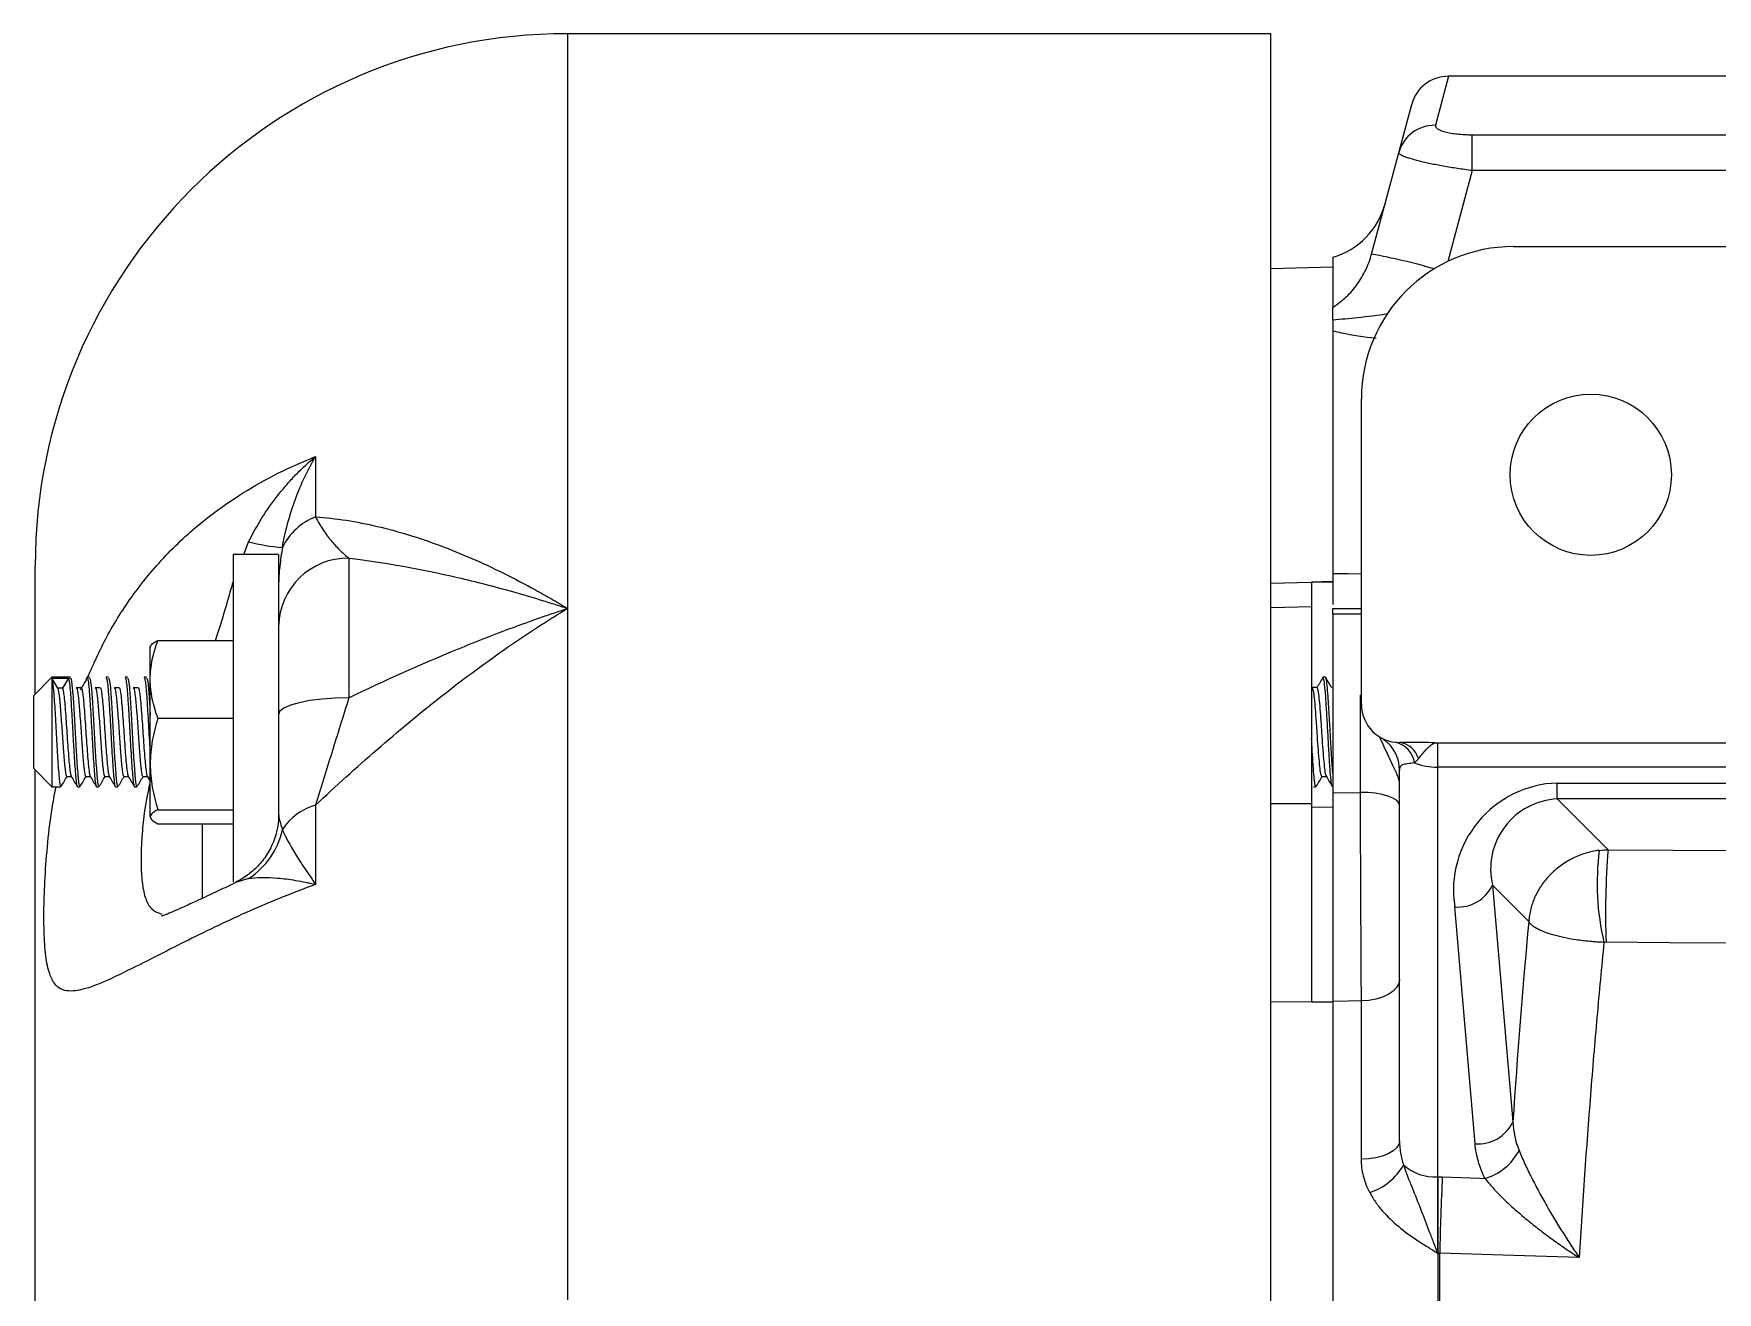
# Paper-space layout '_Bottom' of a CAD drawing. Header units: inches. Extents: x -10.2 to 13.8, y -6.6 to 10.2.
# Drawn here: x -10.12 to -4.58, y 2.31 to 6.45 of the extents above; entities that cross this region are included whole.
import ezdxf

# ---------------------------------------------------------------- set-up
doc = ezdxf.new("R2010")
doc.units = ezdxf.units.IN
doc.header["$MEASUREMENT"] = 0

psp = doc.layouts.new('_Bottom')

# ---------------------------------------------------------------- linework, layer by layer
at = {"color": 7, "linetype": 'Continuous', "lineweight": 25}
for p, q in [((-6.0475, 6.4497), (-8.36, 6.4497)), ((-8.36, 6.4497), (-8.36, 2.2884)), ((-6.0475, -6.4497), (-6.0475, 6.4497)), ((-1.6875, 6.31), (-5.4641, 6.31)), ((-5.7167, 5.7253), (-5.5848, 6.2174)), ((-5.3861, 5.9997), (-5.3861, 6.1176)), ((-5.3861, 6.1176), (-1.5619, 6.1176)), ((-5.25, 5.75), (5.25, 5.75)), ((-5.844, 5.6826), (-6.0475, 5.6773)), ((-5.844, 5.4721), (-5.844, 4.6759)), ((-5.75, 4.245), (-5.75, 5.25)), ((-9.188, 5.0604), (-9.188, 4.8614)), ((-9.3097, 4.7383), (-9.4588, 4.7383)), ((-9.4588, 4.7383), (-9.4588, 3.6606)), ((-9.3097, 4.7383), (-9.3097, 3.8648)), ((-9.0788, 4.7259), (-9.0788, 4.2669)), ((-10.11, 4.2793), (-10.11, 4.6997)), ((-5.844, 4.6495), (-5.914, 4.6471)), ((-6.0475, 4.6434), (-5.914, 4.6471)), ((-5.844, 4.6469), (-5.914, 4.6471)), ((-5.914, 4.5659), (-6.0475, 4.5624)), ((-5.914, 4.5659), (-5.914, 3.9189)), ((-5.844, 4.56), (-5.75, 4.56)), ((-5.844, 4.5412), (-5.844, 3.9544)), ((-9.7318, 3.8758), (-9.7318, 4.4355)), ((-9.7067, 4.4556), (-9.4588, 4.4556)), ((-10.055, 4.3343), (-10.115, 4.2743)), ((-9.9943, 4.3343), (-10.055, 4.3343)), ((-10.055, 4.3343), (-10.055, 3.9743)), ((-10.055, 4.3314), (-10.0003, 4.3314)), ((-10.0355, 4.2981), (-10.055, 4.3314)), ((-10.0003, 4.3314), (-10.0198, 4.2981)), ((-9.9429, 4.324), (-9.9407, 4.3331)), ((-9.9318, 4.3343), (-9.9396, 4.3343)), ((-9.8693, 4.3343), (-9.8771, 4.3343)), ((-9.8068, 4.3343), (-9.8146, 4.3343)), ((-9.7443, 4.3343), (-9.7521, 4.3343)), ((-5.8682, 4.3343), (-5.876, 4.3343)), ((-10.115, 4.0343), (-10.115, 4.2743)), ((-10.0198, 4.2981), (-10.0355, 4.2981)), ((-9.96, 4.2998), (-9.9757, 4.2998)), ((-9.8975, 4.2998), (-9.9132, 4.2998)), ((-9.835, 4.2998), (-9.8507, 4.2998)), ((-9.7725, 4.2998), (-9.7882, 4.2998)), ((-5.8953, 4.3004), (-5.9109, 4.3004)), ((-5.7533, 3.9558), (-5.7533, 4.2755)), ((-9.7067, 4.2001), (-9.4588, 4.2001)), ((-5.5496, 4.12), (-5.625, 4.12)), ((-5.5, 4.1182), (-5.5, 2.4418)), ((-2.37, 4.1182), (-5.5, 4.1182)), ((-10.115, 4.0343), (-10.055, 3.9743)), ((-10.11, -4.0293), (-10.11, 4.0293)), ((-10.006, 4.0081), (-9.9909, 4.0081)), ((-9.9435, 4.0081), (-9.9284, 4.0081)), ((-9.881, 4.0081), (-9.8659, 4.0081)), ((-9.8185, 4.0081), (-9.8034, 4.0081)), ((-9.756, 4.0081), (-9.7409, 4.0081)), ((-9.7416, 4.0091), (-9.7318, 3.9924)), ((-5.8799, 4.0081), (-5.8649, 4.0081)), ((-5.625, 2.8108), (-5.625, 4.0285)), ((-2.3598, 4.039), (-5.5, 4.039)), ((-5.106, 3.9867), (-2.894, 3.9867)), ((-5.106, 3.9344), (-5.106, 3.9867)), ((-10.055, 3.9743), (-10.0256, 3.9743)), ((-9.9708, 3.9743), (-9.9631, 3.9743)), ((-9.9083, 3.9743), (-9.9006, 3.9743)), ((-9.8458, 3.9743), (-9.8381, 3.9743)), ((-9.7833, 3.9743), (-9.7756, 3.9743)), ((-5.9073, 3.9743), (-5.8995, 3.9743)), ((-5.8448, 3.9743), (-5.844, 3.9743)), ((-5.844, 3.9544), (-5.7533, 3.9558)), ((-2.894, 3.9344), (-5.106, 3.9344)), ((-5.106, 3.9344), (-4.9391, 3.7674)), ((-9.7067, 3.8987), (-9.4588, 3.8987)), ((-9.188, 3.9144), (-9.188, 3.6534)), ((-6.0475, 3.9193), (-5.914, 3.9189)), ((-5.844, 3.9063), (-5.914, 3.9078)), ((-9.7067, 3.8529), (-9.4588, 3.8529)), ((-9.4499, 3.6594), (-9.4656, 3.6522)), ((-5.1999, 3.532), (-5.3191, 3.6512)), ((-5.3191, 3.6512), (-5.2522, 2.8728)), ((-5.3763, 2.8011), (-5.4432, 3.5795)), ((-5.914, 3.2674), (-6.0475, 3.2666)), ((-5.914, 3.2674), (-5.844, 3.2672)), ((-5.844, 3.2684), (-5.844, -3.2684)), ((-5.75, 2.7505), (-5.75, 3.2706)), ((-5.5, 2.6921), (-5.4972, 2.6921)), ((-5.4972, -2.6921), (-5.4972, 2.6921)), ((-5.4972, 2.4418), (-5.5, 2.4418)), ((-5.4928, -2.4416), (-5.4928, 2.4416))]:
    psp.add_line(p, q, dxfattribs=at)
at = {"color": 8, "linetype": 'Continuous', "lineweight": 25}
for p, q in [((-5.4641, 6.31), (-5.5065, 6.1485)), ((-5.3861, 5.9997), (-5.4662, 5.7009)), ((-4.3461, 5.9997), (-5.3861, 5.9997)), ((-9.4241, 4.7383), (-9.4084, 4.7791)), ((-5.75, 4.542), (-5.844, 4.5412)), ((-5.7533, 4.2755), (-5.75, 4.2755)), ((-9.5597, 3.6046), (-9.5597, 3.8529)), ((-9.4084, 3.6729), (-9.4499, 3.6593))]:
    psp.add_line(p, q, dxfattribs=at)
at = {"color": 8, "linetype": 'Continuous', "lineweight": 25, "flags": 128}
psp.add_lwpolyline([(-5.844, 4.6759), (-5.7939, 4.6751), (-5.75, 4.6744)], dxfattribs=at)
at = {"color": 7, "linetype": 'Continuous', "lineweight": 25, "flags": 128}
for points in [[(-9.0788, 4.2669), (-9.1238, 4.2658), (-9.1671, 4.2627), (-9.2071, 4.2576), (-9.2421, 4.2508), (-9.2708, 4.2425), (-9.2921, 4.2331), (-9.3053, 4.2228), (-9.3097, 4.2121)], [(-5.625, 3.9133), (-5.6275, 3.9218), (-5.6348, 3.9299), (-5.6468, 3.9373), (-5.6628, 3.9438), (-5.6823, 3.949), (-5.7044, 3.9529), (-5.7284, 3.9552), (-5.7533, 3.9558)], [(-4.9391, 3.7674), (-3.4417, 3.76), (-3.0702, 3.7582)], [(-3.0768, 3.4529), (-3.2185, 3.4537), (-4.7372, 3.462), (-4.9457, 3.4632)], [(-5.625, 3.3423), (-5.6274, 3.3283), (-5.6345, 3.3148), (-5.6461, 3.3025), (-5.6616, 3.2916), (-5.6806, 3.2827), (-5.7022, 3.2761), (-5.7256, 3.272), (-5.75, 3.2706)], [(-5.75, 3.2706), (-5.7939, 3.2696), (-5.844, 3.2684)], [(-5.625, 2.8108), (-5.6274, 2.799), (-5.6345, 2.7877), (-5.6461, 2.7773), (-5.6616, 2.7682), (-5.6806, 2.7607), (-5.7022, 2.7551), (-5.7256, 2.7517), (-5.75, 2.7505)], [(-5.4841, 2.6919), (-5.3618, 2.6879), (-5.3439, 2.6873)], [(-5.0342, 2.4269), (-5.2502, 2.4338), (-5.4928, 2.4416)]]:
    psp.add_lwpolyline(points, dxfattribs=at)
at = {"color": 7, "linetype": 'Continuous', "lineweight": 25}
psp.add_circle((-4.996, 5), 0.265, dxfattribs=at)
for centre, radius, start, end in [((-8.36, 4.6997), 1.75, 90, 180), ((-5.4641, 6.185), 0.125, 90.5431, 165), ((-5.5095, 6.0264), 0.1222, 88.5961, 164.45), ((-5.9139, 5.955), 0.25, 286.1954, 345), ((-5.25, 5.25), 0.5, 90, 180), ((-9.1165, 4.6738), 0.2007, 110.8644, 154.2203), ((-9.243, 5.4479), 0.6889, 256.1058, 265.4811), ((-9.082, 4.4982), 0.2277, 89.1833, 179.1594), ((-5.625, 4.245), 0.125, 180, 270), ((-5.75, 4.0285), 0.125, 360, 46.2675), ((-5.6564, 4.0408), 0.082, 8.9051, 76.9768), ((-5.6347, 4.0454), 0.0752, 16.2397, 82.5705), ((-5.5021, 4.2312), 0.1922, 247.5688, 270.6272), ((-5.0942, 3.6338), 0.3532, 91.9104, 188.8366), ((-5.0949, 3.7042), 0.2304, 92.759, 193.303), ((-9.137, 3.7311), 0.1902, 105.5447, 147.3788), ((-9.5462, 3.8869), 0.2545, 302.7656, 347.9268), ((-4.122, 3.6567), 0.8531, 172.6735, 193.1312), ((-2.4715, 3.5614), 2.4761, 175.2284, 182.2744), ((-5.433, 3.7051), 0.126, 265.3766, 334.6692), ((23.4663, 0.9271), 28.7844, 174.80778, 176.12409), ((-5.3661, 2.9267), 0.126, 265.3766, 334.6692), ((-5.3931, 2.8615), 0.181, 285.78, 333.0435), ((-5.785, 2.8314), 0.2004, 288.0899, 330.0297), ((-5.509, 2.8446), 0.1527, 227.8812, 273.3756), ((4.3907, 2.2224), 9.8859, 177.27794, 178.72967)]:
    psp.add_arc(centre, radius, start, end, dxfattribs=at)
at = {"color": 8, "linetype": 'Continuous', "lineweight": 25}
psp.add_arc((-6.1199, 3.5612), 2.2014, 73.9368, 79.4462, dxfattribs=at)
at = {"color": 7, "linetype": 'Continuous', "lineweight": 25}
for points, knots in [([(-5.5065, 6.1485), (-5.507, 6.1467), (-5.5067, 6.1448), (-5.5046, 6.141), (-5.5027, 6.139), (-5.4974, 6.1354), (-5.494, 6.1336), (-5.4855, 6.1301), (-5.4806, 6.1285), (-5.4694, 6.1256), (-5.4631, 6.1242), (-5.4496, 6.1218), (-5.4424, 6.1208), (-5.4271, 6.1192), (-5.419, 6.1186), (-5.4028, 6.1178), (-5.3945, 6.1176), (-5.3861, 6.1176)], [0, 0, 0, 0, 0.125, 0.125, 0.25, 0.25, 0.375, 0.375, 0.5, 0.5, 0.625, 0.625, 0.75, 0.75, 0.875, 0.875, 1, 1, 1, 1]), ([(-5.3861, 5.9997), (-5.4024, 6.0018), (-5.4185, 6.0041), (-5.4421, 6.0077), (-5.45, 6.0089), (-5.4654, 6.0115), (-5.4731, 6.0128), (-5.4954, 6.0168), (-5.5094, 6.0195), (-5.5294, 6.0237), (-5.5358, 6.0251), (-5.5482, 6.0279), (-5.554, 6.0293), (-5.5707, 6.0335), (-5.5807, 6.0362), (-5.5981, 6.0416), (-5.6053, 6.0441), (-5.6168, 6.049), (-5.6212, 6.0513), (-5.6265, 6.0555), (-5.6277, 6.0574), (-5.6272, 6.0591)], [0, 0, 0, 0, 0.125, 0.125, 0.1875, 0.1875, 0.25, 0.25, 0.375, 0.375, 0.4375, 0.4375, 0.5, 0.5, 0.625, 0.625, 0.75, 0.75, 0.875, 0.875, 1, 1, 1, 1]), ([(-5.844, 5.5508), (-5.8282, 5.5606), (-5.8133, 5.5721), (-5.7865, 5.5974), (-5.7744, 5.6113), (-5.7583, 5.6337), (-5.7532, 5.6415), (-5.7438, 5.6574), (-5.7395, 5.6655), (-5.7278, 5.6903), (-5.7215, 5.7075), (-5.7167, 5.7253)], [0, 0, 0, 0, 0.25, 0.25, 0.5, 0.5, 0.625, 0.625, 0.75, 0.75, 1, 1, 1, 1]), ([(-5.844, 5.7147), (-5.844, 5.7129), (-5.844, 5.7091), (-5.844, 5.6765), (-5.844, 5.6255), (-5.844, 5.5757), (-5.844, 5.5508)], [0, 0, 0, 0, 0.24339, 0.493497, 0.746736, 1, 1, 1, 1]), ([(-5.844, 5.5097), (-5.844, 5.5194), (-5.844, 5.528), (-5.844, 5.5418), (-5.844, 5.5472), (-5.844, 5.5508)], [0, 0, 0, 0, 0.5, 0.5, 1, 1, 1, 1]), ([(-5.844, 5.5097), (-5.844, 5.5013), (-5.844, 5.494), (-5.844, 5.4814), (-5.844, 5.4761), (-5.844, 5.4721)], [0, 0, 0, 0, 0.5, 0.5, 1, 1, 1, 1]), ([(-9.4084, 4.7791), (-9.3818, 4.8335), (-9.3498, 4.8841), (-9.3037, 4.943), (-9.2941, 4.9546), (-9.2744, 4.9773), (-9.2642, 4.9884), (-9.2433, 5.0101), (-9.2326, 5.0206), (-9.2161, 5.0359), (-9.2106, 5.0409), (-9.1994, 5.0508), (-9.1937, 5.0557), (-9.188, 5.0604)], [0, 0, 0, 0, 0.5, 0.5, 0.625, 0.625, 0.75, 0.75, 0.875, 0.875, 0.9375, 0.9375, 1, 1, 1, 1]), ([(-9.2973, 4.7611), (-9.2874, 4.8173), (-9.2727, 4.8703), (-9.245, 4.9452), (-9.2348, 4.9694), (-9.2182, 5.0045), (-9.2125, 5.016), (-9.2035, 5.033), (-9.2005, 5.0386), (-9.1943, 5.0496), (-9.1912, 5.0551), (-9.188, 5.0604)], [0, 0, 0, 0, 0.5, 0.5, 0.75, 0.75, 0.875, 0.875, 0.9375, 0.9375, 1, 1, 1, 1]), ([(-9.188, 4.8614), (-9.1213, 4.8569), (-9.054, 4.8463), (-8.9518, 4.8224), (-8.9175, 4.8132), (-8.8486, 4.792), (-8.8137, 4.7802), (-8.7093, 4.7411), (-8.6398, 4.7106), (-8.5352, 4.6589), (-8.5003, 4.6406), (-8.4478, 4.6117), (-8.4302, 4.6018), (-8.4039, 4.5866), (-8.3908, 4.579), (-8.3776, 4.5711), (-8.3688, 4.5659), (-8.3643, 4.5632), (-8.36, 4.5606)], [0, 0, 0, 0, 0.25, 0.25, 0.375, 0.375, 0.5, 0.5, 0.75, 0.75, 0.875, 0.875, 0.9375, 0.9375, 0.96875, 0.984375, 0.984375, 1, 1, 1, 1]), ([(-9.188, 4.8614), (-9.1798, 4.8448), (-9.1712, 4.8303), (-9.1535, 4.8039), (-9.1444, 4.792), (-9.1259, 4.7701), (-9.1165, 4.7601), (-9.0977, 4.7417), (-9.0882, 4.7334), (-9.0788, 4.7259)], [0, 0, 0, 0, 0.25, 0.25, 0.5, 0.5, 0.75, 0.75, 1, 1, 1, 1]), ([(-9.2973, 4.7611), (-9.3006, 4.7407), (-9.3036, 4.72), (-9.3082, 4.6779), (-9.3097, 4.6564), (-9.3097, 4.6344)], [0, 0, 0, 0, 0.5, 0.5, 1, 1, 1, 1]), ([(-9.0788, 4.7259), (-8.96, 4.7119), (-8.841, 4.6903), (-8.6615, 4.6485), (-8.6015, 4.633), (-8.5112, 4.6075), (-8.481, 4.5986), (-8.4357, 4.5848), (-8.413, 4.5777), (-8.3903, 4.5705), (-8.3751, 4.5656), (-8.3675, 4.5631), (-8.36, 4.5606)], [0, 0, 0, 0, 0.5, 0.5, 0.75, 0.75, 0.875, 0.875, 0.9375, 0.96875, 0.96875, 1, 1, 1, 1]), ([(-5.844, 4.6759), (-5.844, 4.6534), (-5.844, 4.6105), (-5.844, 4.5856), (-5.844, 4.5738)], [0, 0, 0, 0, 0.5255289, 1, 1, 1, 1]), ([(-5.914, 4.6471), (-5.914, 4.6239), (-5.914, 4.591), (-5.914, 4.5716), (-5.914, 4.5659)], [0, 0, 0, 0, 0.705719, 1, 1, 1, 1]), ([(-9.188, 3.9144), (-9.1213, 3.9771), (-9.054, 4.0381), (-8.9518, 4.1267), (-8.9175, 4.1557), (-8.8486, 4.2129), (-8.8137, 4.241), (-8.7093, 4.3232), (-8.6398, 4.375), (-8.5352, 4.4481), (-8.5003, 4.4717), (-8.4478, 4.506), (-8.4302, 4.5172), (-8.4039, 4.5337), (-8.3908, 4.5419), (-8.3776, 4.55), (-8.3688, 4.5553), (-8.3643, 4.558), (-8.36, 4.5606)], [0, 0, 0, 0, 0.25, 0.25, 0.375, 0.375, 0.5, 0.5, 0.75, 0.75, 0.875, 0.875, 0.9375, 0.9375, 0.96875, 0.984375, 0.984375, 1, 1, 1, 1]), ([(-9.0788, 4.2669), (-8.96, 4.3243), (-8.841, 4.3777), (-8.6615, 4.4514), (-8.6015, 4.4749), (-8.5112, 4.5084), (-8.481, 4.5193), (-8.4357, 4.5351), (-8.413, 4.5429), (-8.3903, 4.5506), (-8.3751, 4.5556), (-8.3675, 4.5582), (-8.36, 4.5606)], [0, 0, 0, 0, 0.5, 0.5, 0.75, 0.75, 0.875, 0.875, 0.9375, 0.96875, 0.96875, 1, 1, 1, 1]), ([(-5.844, 4.5412), (-5.844, 4.5474), (-5.844, 4.552), (-5.844, 4.5568), (-5.844, 4.558), (-5.844, 4.5596), (-5.844, 4.56), (-5.844, 4.56)], [0, 0, 0, 0, 0.5, 0.5, 0.75, 0.75, 1, 1, 1, 1]), ([(-9.7318, 4.3278), (-9.7318, 4.3494), (-9.7294, 4.3714), (-9.7206, 4.414), (-9.7143, 4.4349), (-9.7067, 4.4556)], [0, 0, 0, 0, 0.5, 0.5, 1, 1, 1, 1]), ([(-9.7318, 4.4327), (-9.7318, 4.4346), (-9.7312, 4.4366), (-9.7289, 4.4404), (-9.7272, 4.4424), (-9.7207, 4.4481), (-9.7144, 4.4519), (-9.7067, 4.4556)], [0, 0, 0, 0, 0.25, 0.25, 0.5, 0.5, 1, 1, 1, 1]), ([(-10.055, 4.3314), (-10.0535, 4.3228), (-10.0504, 4.3058), (-10.046, 4.2392), (-10.0413, 4.1581), (-10.0369, 4.0748), (-10.0322, 4.0101), (-10.0285, 3.975), (-10.0263, 3.9779), (-10.0256, 3.9789)], [0, 0, 0, 0, 0.154663, 0.308154, 0.463803, 0.617042, 0.772396, 0.926313, 1, 1, 1, 1]), ([(-10.0003, 4.3314), (-9.9996, 4.3282), (-9.9979, 4.3205), (-9.9953, 4.2956), (-9.9928, 4.2628), (-9.9905, 4.2242), (-9.9878, 4.1799), (-9.9854, 4.1346), (-9.983, 4.0912), (-9.9804, 4.0503), (-9.9779, 4.0169), (-9.9756, 3.9924), (-9.9732, 3.9766), (-9.9716, 3.9758), (-9.9708, 3.9755)], [0, 0, 0, 0, 0.07416, 0.17706, 0.256423, 0.326148, 0.427516, 0.512077, 0.578902, 0.677209, 0.766961, 0.832428, 0.926148, 1, 1, 1, 1]), ([(-9.9943, 4.3307), (-9.9937, 4.3315), (-9.9916, 4.3342), (-9.9879, 4.3029), (-9.9835, 4.24), (-9.9788, 4.1579), (-9.9744, 4.0748), (-9.9697, 4.0101), (-9.966, 3.975), (-9.9638, 3.9779), (-9.9631, 3.9789)], [0, 0, 0, 0, 0.057306, 0.203106, 0.347801, 0.49453, 0.638987, 0.785439, 0.930536, 1, 1, 1, 1]), ([(-9.9429, 4.3248), (-9.9461, 4.3194), (-9.9527, 4.3085), (-9.9592, 4.2977), (-9.9625, 4.2923)], [0, 0, 0, 0, 0.500038, 1, 1, 1, 1]), ([(-9.9396, 4.3329), (-9.9391, 4.3331), (-9.9379, 4.3337), (-9.9358, 4.3221), (-9.9337, 4.3044), (-9.9324, 4.2892), (-9.932, 4.2843), (-9.9316, 4.2791), (-9.9305, 4.2651), (-9.9288, 4.2381), (-9.9261, 4.1929), (-9.9234, 4.1444), (-9.9209, 4.0977), (-9.9184, 4.0581), (-9.9159, 4.0229), (-9.9135, 3.9957), (-9.9109, 3.9792), (-9.9092, 3.9726), (-9.9083, 3.9743), (-9.9083, 3.9743)], [0, 0, 0, 0, 0.043037, 0.117475, 0.215993, 0.232619, 0.242314, 0.254537, 0.271552, 0.343317, 0.427601, 0.525589, 0.598138, 0.678494, 0.7551, 0.837418, 0.916175, 0.9988, 1, 1, 1, 1]), ([(-9.9318, 4.3307), (-9.9312, 4.3315), (-9.9291, 4.3342), (-9.9254, 4.3029), (-9.921, 4.24), (-9.9163, 4.1579), (-9.9119, 4.0748), (-9.9072, 4.0101), (-9.9035, 3.975), (-9.9013, 3.9779), (-9.9006, 3.9789)], [0, 0, 0, 0, 0.057306, 0.203106, 0.347801, 0.49453, 0.638987, 0.785439, 0.930536, 1, 1, 1, 1]), ([(-9.8771, 4.3329), (-9.8768, 4.3333), (-9.8757, 4.3346), (-9.8738, 4.3251), (-9.871, 4.3041), (-9.8686, 4.2742), (-9.8664, 4.2396), (-9.8639, 4.1987), (-9.8612, 4.1515), (-9.8588, 4.1058), (-9.8564, 4.0648), (-9.8543, 4.0359), (-9.8527, 4.0153), (-9.8511, 3.9976), (-9.849, 3.9815), (-9.847, 3.9733), (-9.846, 3.9749), (-9.8458, 3.9752)], [0, 0, 0, 0, 0.0286548, 0.1045927, 0.1956116, 0.2790755, 0.3348549, 0.4184357, 0.511596, 0.5835969, 0.6625846, 0.7444357, 0.7728964, 0.8219177, 0.9015077, 0.9821171, 1, 1, 1, 1]), ([(-9.8693, 4.3307), (-9.8687, 4.3315), (-9.8666, 4.3342), (-9.8629, 4.3029), (-9.8585, 4.24), (-9.8538, 4.1579), (-9.8494, 4.0748), (-9.8447, 4.0101), (-9.841, 3.975), (-9.8388, 3.9779), (-9.8381, 3.9789)], [0, 0, 0, 0, 0.057306, 0.203106, 0.347801, 0.49453, 0.638987, 0.785439, 0.930536, 1, 1, 1, 1]), ([(-9.8146, 4.3334), (-9.8144, 4.3337), (-9.8134, 4.3354), (-9.8118, 4.3277), (-9.8092, 4.3103), (-9.8071, 4.2866), (-9.8055, 4.264), (-9.8039, 4.2393), (-9.8021, 4.209), (-9.8004, 4.1811), (-9.7996, 4.166), (-9.7985, 4.1464), (-9.7968, 4.1148), (-9.7944, 4.0722), (-9.7918, 4.0346), (-9.7894, 4.0044), (-9.7869, 3.9841), (-9.7848, 3.9741), (-9.7837, 3.9753), (-9.7833, 3.9756)], [0, 0, 0, 0, 0.014286, 0.092515, 0.172357, 0.252507, 0.291987, 0.33098, 0.410563, 0.465311, 0.481785, 0.490971, 0.569508, 0.64878, 0.729103, 0.807967, 0.886877, 0.967203, 1, 1, 1, 1]), ([(-9.8068, 4.3307), (-9.8062, 4.3315), (-9.8041, 4.3342), (-9.8004, 4.3029), (-9.796, 4.24), (-9.7913, 4.1579), (-9.7869, 4.0748), (-9.7822, 4.0101), (-9.7785, 3.975), (-9.7763, 3.9779), (-9.7756, 3.9789)], [0, 0, 0, 0, 0.057306, 0.203106, 0.347801, 0.49453, 0.638987, 0.785439, 0.930536, 1, 1, 1, 1]), ([(-9.7521, 4.3343), (-9.7521, 4.3343), (-9.752, 4.3343), (-9.752, 4.3342), (-9.7518, 4.3342), (-9.751, 4.3336), (-9.7495, 4.3291), (-9.7474, 4.3158), (-9.7458, 4.2998), (-9.745, 4.2904), (-9.7447, 4.2875), (-9.7438, 4.2765), (-9.7422, 4.2532), (-9.7398, 4.2125), (-9.7372, 4.168), (-9.7347, 4.1232), (-9.733, 4.0907), (-9.732, 4.0757), (-9.7318, 4.0732)], [0, 0, 0, 0, 0.00093, 0.002957, 0.009564, 0.032986, 0.120568, 0.242966, 0.331242, 0.355606, 0.362832, 0.366752, 0.487747, 0.609647, 0.733298, 0.854834, 0.976161, 1, 1, 1, 1]), ([(-9.7443, 4.3307), (-9.7437, 4.3315), (-9.7416, 4.3342), (-9.7379, 4.3024), (-9.7345, 4.255), (-9.7324, 4.2187), (-9.7318, 4.2092)], [0, 0, 0, 0, 0.143538, 0.508734, 0.871165, 1, 1, 1, 1]), ([(-9.7067, 4.2001), (-9.7143, 4.2209), (-9.7207, 4.2421), (-9.7295, 4.2848), (-9.7318, 4.3062), (-9.7318, 4.3278)], [0, 0, 0, 0, 0.5, 0.5, 1, 1, 1, 1]), ([(-5.877, 4.3334), (-5.8803, 4.3277), (-5.8868, 4.3164), (-5.8934, 4.3051), (-5.8967, 4.2994)], [0, 0, 0, 0, 0.500192, 1, 1, 1, 1]), ([(-5.8457, 3.9762), (-5.846, 3.9763), (-5.8473, 3.9769), (-5.8499, 3.9948), (-5.8531, 4.0325), (-5.8567, 4.0852), (-5.8598, 4.1454), (-5.8634, 4.2067), (-5.8666, 4.2619), (-5.87, 4.3055), (-5.8735, 4.3298), (-5.8756, 4.3385), (-5.8769, 4.3331), (-5.877, 4.3327)], [0, 0, 0, 0, 0.02458, 0.132008, 0.239452, 0.346879, 0.454331, 0.561757, 0.669205, 0.776633, 0.884063, 0.991505, 1, 1, 1, 1]), ([(-5.844, 4.0177), (-5.8443, 4.021), (-5.8456, 4.0375), (-5.848, 4.0724), (-5.8511, 4.1263), (-5.8537, 4.1757), (-5.8559, 4.2131), (-5.8578, 4.2432), (-5.8598, 4.2762), (-5.8627, 4.3092), (-5.8656, 4.3308), (-5.8674, 4.3327), (-5.8682, 4.3336)], [0, 0, 0, 0, 0.033479, 0.169612, 0.285052, 0.418411, 0.503097, 0.548904, 0.644937, 0.773247, 0.89507, 1, 1, 1, 1]), ([(-5.8476, 4.2995), (-5.8508, 4.3052), (-5.8574, 4.3165), (-5.864, 4.3279), (-5.8673, 4.3335)], [0, 0, 0, 0, 0.499761, 1, 1, 1, 1]), ([(-10.0355, 4.2981), (-10.0339, 4.2911), (-10.0309, 4.2773), (-10.0265, 4.2233), (-10.0217, 4.1574), (-10.0174, 4.0897), (-10.0127, 4.0372), (-10.009, 4.0086), (-10.0067, 4.0111), (-10.006, 4.0119)], [0, 0, 0, 0, 0.1544998, 0.3078254, 0.4633132, 0.6163853, 0.7715779, 0.9253302, 1, 1, 1, 1]), ([(-10.0198, 4.2981), (-10.019, 4.2947), (-10.0172, 4.2879), (-10.0144, 4.2652), (-10.0118, 4.2351), (-10.0091, 4.199), (-10.0063, 4.1596), (-10.0037, 4.1198), (-10.001, 4.0826), (-9.9982, 4.0505), (-9.9956, 4.0264), (-9.9934, 4.0125), (-9.992, 4.011), (-9.9915, 4.0105)], [0, 0, 0, 0, 0.094789, 0.191176, 0.285662, 0.380771, 0.47712, 0.571371, 0.666765, 0.76304, 0.857124, 0.952769, 1, 1, 1, 1]), ([(-9.9757, 4.2973), (-9.9748, 4.2985), (-9.9724, 4.3015), (-9.9684, 4.2753), (-9.964, 4.2238), (-9.9592, 4.1572), (-9.9549, 4.0897), (-9.9502, 4.0371), (-9.9465, 4.0086), (-9.9442, 4.0111), (-9.9435, 4.0119)], [0, 0, 0, 0, 0.08408, 0.22559, 0.366024, 0.508438, 0.64864, 0.790784, 0.931608, 1, 1, 1, 1]), ([(-9.96, 4.299), (-9.9593, 4.2996), (-9.9576, 4.301), (-9.9552, 4.2904), (-9.9524, 4.2702), (-9.9497, 4.2413), (-9.9471, 4.2061), (-9.9443, 4.1671), (-9.9417, 4.1272), (-9.939, 4.0892), (-9.9362, 4.056), (-9.9336, 4.0303), (-9.9312, 4.014), (-9.9297, 4.0113), (-9.929, 4.0103)], [0, 0, 0, 0, 0.071536, 0.157532, 0.245421, 0.33213, 0.41835, 0.506268, 0.592682, 0.679187, 0.7671, 0.853247, 0.940038, 1, 1, 1, 1]), ([(-9.9132, 4.2973), (-9.9123, 4.2985), (-9.9099, 4.3015), (-9.9059, 4.2753), (-9.9015, 4.2238), (-9.8967, 4.1572), (-9.8924, 4.0897), (-9.8877, 4.0371), (-9.884, 4.0086), (-9.8817, 4.0111), (-9.881, 4.0119)], [0, 0, 0, 0, 0.08408, 0.22559, 0.366024, 0.508438, 0.64864, 0.790784, 0.931608, 1, 1, 1, 1]), ([(-9.8975, 4.2985), (-9.897, 4.2994), (-9.8955, 4.3016), (-9.8932, 4.293), (-9.8904, 4.2748), (-9.8877, 4.2473), (-9.8852, 4.2131), (-9.8823, 4.1746), (-9.8796, 4.1346), (-9.8771, 4.0961), (-9.8742, 4.0617), (-9.8716, 4.0344), (-9.8691, 4.0156), (-9.8673, 4.0116), (-9.8665, 4.0097)], [0, 0, 0, 0, 0.05537, 0.141082, 0.228793, 0.315934, 0.401754, 0.489558, 0.57646, 0.662451, 0.750312, 0.836945, 0.923169, 1, 1, 1, 1]), ([(-9.8507, 4.2973), (-9.8498, 4.2985), (-9.8474, 4.3015), (-9.8434, 4.2753), (-9.839, 4.2238), (-9.8342, 4.1572), (-9.8299, 4.0897), (-9.8252, 4.0371), (-9.8215, 4.0086), (-9.8192, 4.0111), (-9.8185, 4.0119)], [0, 0, 0, 0, 0.08408, 0.22559, 0.366024, 0.508438, 0.64864, 0.790784, 0.931608, 1, 1, 1, 1]), ([(-9.835, 4.2985), (-9.8346, 4.2993), (-9.8333, 4.302), (-9.8312, 4.2953), (-9.8285, 4.279), (-9.8257, 4.253), (-9.8232, 4.2199), (-9.8204, 4.182), (-9.8176, 4.1421), (-9.8151, 4.1031), (-9.8123, 4.0678), (-9.8095, 4.0386), (-9.807, 4.019), (-9.805, 4.0093), (-9.8041, 4.0094), (-9.8041, 4.0094)], [0, 0, 0, 0, 0.039138, 0.124942, 0.212525, 0.30015, 0.385946, 0.473683, 0.56113, 0.646981, 0.734838, 0.822074, 0.908043, 0.995987, 1, 1, 1, 1]), ([(-9.7882, 4.2973), (-9.7873, 4.2985), (-9.7849, 4.3015), (-9.7809, 4.2753), (-9.7765, 4.2238), (-9.7717, 4.1572), (-9.7674, 4.0897), (-9.7627, 4.0371), (-9.759, 4.0086), (-9.7567, 4.0111), (-9.756, 4.0119)], [0, 0, 0, 0, 0.08408, 0.22559, 0.366024, 0.508438, 0.64864, 0.790784, 0.931608, 1, 1, 1, 1]), ([(-9.7725, 4.2988), (-9.7723, 4.2994), (-9.7711, 4.3024), (-9.7692, 4.2972), (-9.7665, 4.283), (-9.7637, 4.2585), (-9.7612, 4.2266), (-9.7584, 4.1894), (-9.7556, 4.1497), (-9.7531, 4.1102), (-9.7503, 4.074), (-9.7475, 4.0435), (-9.745, 4.0219), (-9.7429, 4.0106), (-9.7418, 4.0102), (-9.7416, 4.0101)], [0, 0, 0, 0, 0.022729, 0.108695, 0.195887, 0.283735, 0.369577, 0.456984, 0.544715, 0.630494, 0.718083, 0.805664, 0.891445, 0.979183, 1, 1, 1, 1]), ([(-9.0788, 4.2669), (-9.0882, 4.2361), (-9.0977, 4.2058), (-9.1165, 4.1456), (-9.1259, 4.1158), (-9.1444, 4.0569), (-9.1535, 4.0277), (-9.1712, 3.9703), (-9.1798, 3.942), (-9.188, 3.9144)], [0, 0, 0, 0, 0.25, 0.25, 0.5, 0.5, 0.75, 0.75, 1, 1, 1, 1]), ([(-5.8799, 4.0087), (-5.8809, 4.0096), (-5.8829, 4.0115), (-5.886, 4.0322), (-5.8891, 4.0645), (-5.8924, 4.106), (-5.8954, 4.1525), (-5.8987, 4.199), (-5.9018, 4.2412), (-5.9049, 4.2743), (-5.9081, 4.2959), (-5.91, 4.2985), (-5.9109, 4.2998)], [0, 0, 0, 0, 0.092916, 0.194561, 0.296176, 0.399036, 0.499716, 0.602642, 0.704066, 0.805906, 0.90867, 1, 1, 1, 1]), ([(-5.8654, 4.0109), (-5.866, 4.0115), (-5.8677, 4.0134), (-5.8703, 4.0324), (-5.8734, 4.0644), (-5.8768, 4.106), (-5.8797, 4.1525), (-5.883, 4.199), (-5.8861, 4.2412), (-5.8893, 4.2743), (-5.8925, 4.2959), (-5.8944, 4.2986), (-5.8953, 4.2998)], [0, 0, 0, 0, 0.057564, 0.163112, 0.268629, 0.375438, 0.479984, 0.586863, 0.692181, 0.797932, 0.904643, 1, 1, 1, 1]), ([(-9.7067, 4.2001), (-9.7144, 4.1754), (-9.7207, 4.1506), (-9.7294, 4.1004), (-9.7318, 4.0751), (-9.7318, 4.0494)], [0, 0, 0, 0, 0.5, 0.5, 1, 1, 1, 1]), ([(-5.8995, 3.9755), (-5.9, 3.9755), (-5.9016, 3.9754), (-5.9043, 3.9919), (-5.9072, 4.0242), (-5.9101, 4.066), (-5.9124, 4.1057), (-5.9137, 4.1282), (-5.914, 4.1347)], [0, 0, 0, 0, 0.11085, 0.337511, 0.521921, 0.739566, 0.925584, 1, 1, 1, 1]), ([(-5.6866, 4.1362), (-5.6866, 4.1362), (-5.6864, 4.1361), (-5.6852, 4.1354), (-5.683, 4.134), (-5.6777, 4.1305), (-5.6706, 4.1255), (-5.6656, 4.1204), (-5.6638, 4.1186)], [0, 0, 0, 0, 0.142151, 0.277358, 0.354034, 0.456065, 0.798534, 1, 1, 1, 1]), ([(-5.5625, 4.0664), (-5.5573, 4.0728), (-5.5523, 4.079), (-5.5428, 4.0904), (-5.5382, 4.0957), (-5.5295, 4.1048), (-5.5252, 4.1087), (-5.5169, 4.1149), (-5.5128, 4.1172), (-5.5087, 4.1185)], [0, 0, 0, 0, 0.25, 0.25, 0.5, 0.5, 0.75, 0.75, 1, 1, 1, 1]), ([(-9.7318, 4.0494), (-9.7318, 4.0366), (-9.7312, 4.0238), (-9.7289, 3.9983), (-9.7272, 3.9857), (-9.7207, 3.9481), (-9.7144, 3.9233), (-9.7067, 3.8987)], [0, 0, 0, 0, 0.25, 0.25, 0.5, 0.5, 1, 1, 1, 1]), ([(-5.5754, 4.0535), (-5.5841, 4.0515), (-5.592, 4.0506), (-5.6019, 4.0493), (-5.6049, 4.0489), (-5.6102, 4.0478), (-5.6125, 4.0472), (-5.6184, 4.0449), (-5.6211, 4.0426), (-5.6243, 4.0366), (-5.625, 4.0328), (-5.625, 4.0285)], [0, 0, 0, 0, 0.25, 0.25, 0.375, 0.375, 0.5, 0.5, 0.75, 0.75, 1, 1, 1, 1]), ([(-10.0247, 3.9749), (-10.0214, 3.9806), (-10.0148, 3.9919), (-10.0082, 4.0032), (-10.0049, 4.0089)], [0, 0, 0, 0, 0.500226, 1, 1, 1, 1]), ([(-9.9916, 4.0091), (-9.9883, 4.0035), (-9.9817, 3.9922), (-9.9751, 3.9808), (-9.9718, 3.9752)], [0, 0, 0, 0, 0.499825, 1, 1, 1, 1]), ([(-9.9622, 3.9749), (-9.9589, 3.9806), (-9.9525, 3.9916), (-9.946, 4.0027), (-9.9429, 4.0081)], [0, 0, 0, 0, 0.512766, 1, 1, 1, 1]), ([(-9.9291, 4.0091), (-9.9258, 4.0035), (-9.9192, 3.9922), (-9.9126, 3.9808), (-9.9093, 3.9752)], [0, 0, 0, 0, 0.499825, 1, 1, 1, 1]), ([(-9.8997, 3.9749), (-9.8964, 3.9806), (-9.89, 3.9916), (-9.8835, 4.0027), (-9.8804, 4.0081)], [0, 0, 0, 0, 0.512766, 1, 1, 1, 1]), ([(-9.8666, 4.0091), (-9.8633, 4.0035), (-9.8567, 3.9922), (-9.8501, 3.9808), (-9.8468, 3.9752)], [0, 0, 0, 0, 0.499825, 1, 1, 1, 1]), ([(-9.8372, 3.9749), (-9.8339, 3.9806), (-9.8275, 3.9916), (-9.821, 4.0027), (-9.8179, 4.0081)], [0, 0, 0, 0, 0.512766, 1, 1, 1, 1]), ([(-9.8041, 4.0091), (-9.8008, 4.0035), (-9.7942, 3.9922), (-9.7876, 3.9808), (-9.7843, 3.9752)], [0, 0, 0, 0, 0.499825, 1, 1, 1, 1]), ([(-9.7747, 3.9749), (-9.7714, 3.9806), (-9.765, 3.9916), (-9.7585, 4.0027), (-9.7554, 4.0081)], [0, 0, 0, 0, 0.512766, 1, 1, 1, 1]), ([(-5.8984, 3.9752), (-5.8951, 3.9809), (-5.8886, 3.9922), (-5.882, 4.0035), (-5.8787, 4.0091)], [0, 0, 0, 0, 0.500101, 1, 1, 1, 1]), ([(-5.8655, 4.0091), (-5.8622, 4.0034), (-5.8556, 3.9921), (-5.849, 3.9807), (-5.8457, 3.975)], [0, 0, 0, 0, 0.499755, 1, 1, 1, 1]), ([(-5.844, 3.9544), (-5.844, 3.8976), (-5.844, 3.8394), (-5.844, 3.7652), (-5.844, 3.7503), (-5.844, 3.7203), (-5.844, 3.7051), (-5.844, 3.6599), (-5.844, 3.6301), (-5.844, 3.571), (-5.844, 3.5417), (-5.844, 3.4983), (-5.844, 3.4838), (-5.844, 3.4551), (-5.844, 3.4409), (-5.844, 3.3708), (-5.844, 3.318), (-5.844, 3.2684)], [0, 0, 0, 0, 0.25, 0.25, 0.3125, 0.3125, 0.375, 0.375, 0.5, 0.5, 0.625, 0.625, 0.6875, 0.6875, 0.75, 0.75, 1, 1, 1, 1]), ([(-5.75, 3.2706), (-5.7503, 3.3201), (-5.7506, 3.3727), (-5.751, 3.4422), (-5.7511, 3.4563), (-5.7513, 3.4848), (-5.7513, 3.4994), (-5.7516, 3.5431), (-5.7517, 3.5724), (-5.752, 3.6314), (-5.7521, 3.6611), (-5.7523, 3.706), (-5.7524, 3.7209), (-5.7525, 3.751), (-5.7526, 3.7661), (-5.7529, 3.8408), (-5.7531, 3.899), (-5.7533, 3.9558)], [0, 0, 0, 0, 0.25, 0.25, 0.3125, 0.3125, 0.375, 0.375, 0.5, 0.5, 0.625, 0.625, 0.6875, 0.6875, 0.75, 0.75, 1, 1, 1, 1]), ([(-9.7067, 3.8987), (-9.7144, 3.895), (-9.7207, 3.8912), (-9.7294, 3.8836), (-9.7318, 3.8797), (-9.7318, 3.8758)], [0, 0, 0, 0, 0.5, 0.5, 1, 1, 1, 1]), ([(-9.7318, 3.8758), (-9.7318, 3.8739), (-9.7312, 3.8719), (-9.7289, 3.8681), (-9.7272, 3.8661), (-9.7207, 3.8604), (-9.7144, 3.8566), (-9.7067, 3.8529)], [0, 0, 0, 0, 0.25, 0.25, 0.5, 0.5, 1, 1, 1, 1]), ([(-9.3097, 3.885), (-9.3097, 3.8782), (-9.3082, 3.8703), (-9.3036, 3.8531), (-9.3006, 3.8437), (-9.2973, 3.8337)], [0, 0, 0, 0, 0.5, 0.5, 1, 1, 1, 1]), ([(-5.914, 3.9189), (-5.914, 3.8641), (-5.914, 3.8084), (-5.914, 3.7236), (-5.914, 3.6951), (-5.914, 3.6377), (-5.914, 3.6094), (-5.914, 3.5535), (-5.914, 3.5258), (-5.914, 3.4712), (-5.914, 3.4442), (-5.914, 3.3644), (-5.914, 3.3144), (-5.914, 3.2674)], [0, 0, 0, 0, 0.25, 0.25, 0.375, 0.375, 0.5, 0.5, 0.625, 0.625, 0.75, 0.75, 1, 1, 1, 1]), ([(-9.3161, 3.8309), (-9.3163, 3.8294), (-9.3188, 3.8094), (-9.3341, 3.7747), (-9.3609, 3.7309), (-9.3939, 3.697), (-9.4242, 3.6741), (-9.4438, 3.665), (-9.4504, 3.6619)], [0, 0, 0, 0, 0.020692, 0.268346, 0.49504, 0.70472, 0.89977, 1, 1, 1, 1]), ([(-9.2973, 3.8337), (-9.2874, 3.8096), (-9.2727, 3.7828), (-9.245, 3.7379), (-9.2348, 3.7222), (-9.2182, 3.6973), (-9.2125, 3.6888), (-9.2035, 3.6758), (-9.2005, 3.6714), (-9.1943, 3.6624), (-9.1912, 3.6579), (-9.188, 3.6534)], [0, 0, 0, 0, 0.5, 0.5, 0.75, 0.75, 0.875, 0.875, 0.9375, 0.9375, 1, 1, 1, 1]), ([(-4.9681, 3.7655), (-4.9838, 3.7635), (-4.9992, 3.7602), (-5.0293, 3.751), (-5.0438, 3.7451), (-5.0715, 3.731), (-5.0848, 3.7228), (-5.1091, 3.7048), (-5.1203, 3.6949), (-5.1409, 3.6736), (-5.1503, 3.662), (-5.1666, 3.6379), (-5.1737, 3.6252), (-5.1853, 3.5994), (-5.1899, 3.5863), (-5.1951, 3.5662), (-5.1965, 3.5594), (-5.1987, 3.5458), (-5.1995, 3.5389), (-5.1999, 3.532)], [0, 0, 0, 0, 0.125, 0.125, 0.25, 0.25, 0.375, 0.375, 0.5, 0.5, 0.625, 0.625, 0.75, 0.75, 0.875, 0.875, 0.9375, 0.9375, 1, 1, 1, 1]), ([(-9.4084, 3.6729), (-9.3818, 3.6771), (-9.3498, 3.6777), (-9.3037, 3.6737), (-9.2941, 3.6727), (-9.2744, 3.6702), (-9.2642, 3.6687), (-9.2433, 3.6651), (-9.2326, 3.6631), (-9.2161, 3.6598), (-9.2106, 3.6586), (-9.1994, 3.6561), (-9.1937, 3.6548), (-9.188, 3.6534)], [0, 0, 0, 0, 0.5, 0.5, 0.625, 0.625, 0.75, 0.75, 0.875, 0.875, 0.9375, 0.9375, 1, 1, 1, 1]), ([(-9.4656, 3.6522), (-9.4837, 3.6438), (-9.5252, 3.6245), (-9.5772, 3.6), (-9.6235, 3.5786), (-9.6577, 3.5633), (-9.681, 3.5538), (-9.6946, 3.5493), (-9.6948, 3.5492), (-9.695, 3.5492)], [0, 0, 0, 0, 0.158618, 0.363927, 0.511019, 0.653398, 0.79508, 0.918633, 1, 1, 1, 1]), ([(-4.9528, 3.4629), (-4.9686, 3.4635), (-4.9841, 3.4645), (-5.0149, 3.4673), (-5.0298, 3.4691), (-5.0584, 3.4734), (-5.0721, 3.4759), (-5.0977, 3.4814), (-5.1095, 3.4843), (-5.1315, 3.4908), (-5.1417, 3.4942), (-5.1596, 3.5014), (-5.1676, 3.5051), (-5.1809, 3.5127), (-5.1864, 3.5165), (-5.1928, 3.5223), (-5.1946, 3.5242), (-5.1978, 3.5281), (-5.199, 3.5301), (-5.1999, 3.532)], [0, 0, 0, 0, 0.125, 0.125, 0.25, 0.25, 0.375, 0.375, 0.5, 0.5, 0.625, 0.625, 0.75, 0.75, 0.875, 0.875, 0.9375, 0.9375, 1, 1, 1, 1]), ([(-4.9528, 3.4629), (-4.9607, 3.3825), (-4.9684, 3.3006), (-4.9832, 3.1336), (-4.9903, 3.0484), (-5.0107, 2.7889), (-5.0231, 2.6106), (-5.0342, 2.4269)], [0, 0, 0, 0, 0.25, 0.25, 0.5, 0.5, 1, 1, 1, 1]), ([(-4.9457, 3.4632), (-4.9472, 3.4632), (-4.9487, 3.4631), (-4.9503, 3.4631), (-4.9511, 3.463), (-4.952, 3.4629), (-4.9528, 3.4629)], [0, 0, 0, 0, 0.0001164186, 0.0001164186, 0.0001164186, 0.0001813039, 0.0001813039, 0.0001813039, 0.0001813039]), ([(-5.625, 2.8108), (-5.625, 2.7973), (-5.6238, 2.7837), (-5.6193, 2.7572), (-5.616, 2.7441), (-5.6114, 2.7313)], [0, 0, 0, 0, 0.5, 0.5, 1, 1, 1, 1]), ([(-5.3439, 2.6873), (-5.3531, 2.7056), (-5.3603, 2.7242), (-5.371, 2.7621), (-5.3746, 2.7814), (-5.3763, 2.8011)], [0, 0, 0, 0, 0.5, 0.5, 1, 1, 1, 1]), ([(-5.2318, 2.7794), (-5.2259, 2.7645), (-5.2194, 2.7494), (-5.2054, 2.7191), (-5.198, 2.7038), (-5.1824, 2.673), (-5.1743, 2.6576), (-5.1579, 2.6273), (-5.1495, 2.6123), (-5.1239, 2.5678), (-5.1063, 2.5384), (-5.0795, 2.4957), (-5.0705, 2.4816), (-5.0569, 2.4609), (-5.0524, 2.454), (-5.0433, 2.4404), (-5.0387, 2.4335), (-5.0342, 2.4269)], [0, 0, 0, 0, 0.125, 0.125, 0.25, 0.25, 0.375, 0.375, 0.5, 0.5, 0.75, 0.75, 0.875, 0.875, 0.9375, 0.9375, 1, 1, 1, 1]), ([(-5.7228, 2.6409), (-5.7318, 2.6583), (-5.7385, 2.6761), (-5.7476, 2.7127), (-5.75, 2.7316), (-5.75, 2.7505)], [0, 0, 0, 0, 0.5, 0.5, 1, 1, 1, 1]), ([(-5.6114, 2.7313), (-5.6035, 2.7062), (-5.5936, 2.6819), (-5.5739, 2.6331), (-5.564, 2.6087), (-5.5449, 2.56), (-5.5358, 2.5358), (-5.5223, 2.4998), (-5.5178, 2.4879), (-5.5089, 2.4645), (-5.5044, 2.453), (-5.5, 2.4418)], [0, 0, 0, 0, 0.25, 0.25, 0.5, 0.5, 0.75, 0.75, 0.875, 0.875, 1, 1, 1, 1]), ([(-5.3439, 2.6873), (-5.3345, 2.6752), (-5.3242, 2.6632), (-5.3022, 2.6393), (-5.2906, 2.6275), (-5.2662, 2.604), (-5.2535, 2.5924), (-5.2277, 2.5697), (-5.2146, 2.5586), (-5.1879, 2.5368), (-5.1743, 2.5261), (-5.1468, 2.5051), (-5.1329, 2.4947), (-5.1049, 2.4746), (-5.0909, 2.4647), (-5.0697, 2.4503), (-5.0626, 2.4455), (-5.0484, 2.4361), (-5.0413, 2.4314), (-5.0342, 2.4269)], [0, 0, 0, 0, 0.125, 0.125, 0.25, 0.25, 0.375, 0.375, 0.5, 0.5, 0.625, 0.625, 0.75, 0.75, 0.875, 0.875, 0.9375, 0.9375, 1, 1, 1, 1]), ([(-5.7228, 2.6409), (-5.7172, 2.6301), (-5.7108, 2.6197), (-5.6969, 2.5996), (-5.6894, 2.59), (-5.6652, 2.5621), (-5.6471, 2.5449), (-5.6078, 2.5125), (-5.5869, 2.4975), (-5.5548, 2.4761), (-5.5439, 2.4691), (-5.522, 2.4554), (-5.5111, 2.4486), (-5.5, 2.4418)], [0, 0, 0, 0, 0.125, 0.125, 0.25, 0.25, 0.5, 0.5, 0.75, 0.75, 0.875, 0.875, 1, 1, 1, 1])]:
    psp.add_open_spline(points, degree=3, knots=knots, dxfattribs=at)
at = {"color": 8, "linetype": 'Continuous', "lineweight": 25}
for points, knots in [([(-5.844, 5.5097), (-5.8173, 5.5118), (-5.7592, 5.5164), (-5.6965, 5.5249), (-5.6625, 5.5295)], [0, 0, 0, 0, 0.459039, 1, 1, 1, 1]), ([(-5.7018, 5.4476), (-5.7413, 5.4529), (-5.7922, 5.4596), (-5.8345, 5.4698), (-5.844, 5.4721)], [0, 0, 0, 0, 0.774842, 1, 1, 1, 1]), ([(-9.9375, 4.3343), (-9.9176, 4.3791), (-9.8749, 4.4749), (-9.7865, 4.6127), (-9.6746, 4.7467), (-9.5519, 4.856), (-9.4288, 4.9414), (-9.3119, 5.0075), (-9.229, 5.0429), (-9.188, 5.0604)], [0, 0, 0, 0, 0.1315892, 0.2812174, 0.4482798, 0.6188202, 0.7461742, 0.8746168, 1, 1, 1, 1]), ([(-9.5167, 4.4556), (-9.5138, 4.4645), (-9.4936, 4.5269), (-9.4754, 4.5907), (-9.4598, 4.6454)], [0, 0, 0, 0, 0.1426178, 1, 1, 1, 1]), ([(-5.75, 4.2683), (-5.751, 4.2705), (-5.7521, 4.2729), (-5.7532, 4.2753), (-5.7533, 4.2755)], [0, 0, 0, 0, 0.9168536, 1, 1, 1, 1]), ([(-5.625, 3.9907), (-5.6256, 3.9943), (-5.6265, 3.9994), (-5.6335, 4.0172), (-5.6514, 4.056), (-5.6727, 4.1001), (-5.687, 4.131), (-5.6889, 4.135)], [0, 0, 0, 0, 0.14732, 0.208859, 0.450622, 0.929048, 1, 1, 1, 1]), ([(-9.7318, 3.9923), (-9.7373, 3.9668), (-9.7489, 3.9138), (-9.7578, 3.8369), (-9.7623, 3.763), (-9.762, 3.6961), (-9.7567, 3.6388), (-9.7443, 3.5953), (-9.725, 3.5666), (-9.7037, 3.5593), (-9.6938, 3.556)], [0, 0, 0, 0, 0.112069, 0.232606, 0.358202, 0.487028, 0.620091, 0.757168, 0.886857, 1, 1, 1, 1]), ([(-9.188, 3.6534), (-9.229, 3.6379), (-9.3465, 3.5935), (-9.4905, 3.5277), (-9.62, 3.4642), (-9.7229, 3.4119), (-9.8257, 3.3595), (-9.9184, 3.3173), (-9.9897, 3.298), (-10.0337, 3.3085), (-10.0596, 3.3449), (-10.0737, 3.3981), (-10.0808, 3.4744), (-10.082, 3.5682), (-10.0783, 3.6756), (-10.0691, 3.7898), (-10.0576, 3.8911), (-10.0456, 3.9535), (-10.0416, 3.9743)], [0, 0, 0, 0, 0.056865, 0.163183, 0.217829, 0.272983, 0.350685, 0.430457, 0.508258, 0.589044, 0.645561, 0.70363, 0.760203, 0.818803, 0.869827, 0.922305, 0.974135, 1, 1, 1, 1])]:
    psp.add_open_spline(points, degree=3, knots=knots, dxfattribs=at)
at = {"color": 7, "linetype": 'Continuous', "lineweight": 25}
for points in [[(-5.5087, 4.1185), (-5.5223, 4.1195), (-5.536, 4.12), (-5.5496, 4.12)], [(-5.5087, 4.1185), (-5.5073, 4.1184), (-5.5044, 4.1183), (-5.5015, 4.1182), (-5.5, 4.1182)], [(-5.5625, 4.0664), (-5.5663, 4.0618), (-5.5707, 4.0573), (-5.5754, 4.0535)], [(-9.3097, 3.8648), (-9.3114, 3.8514), (-9.3139, 3.8384), (-9.3168, 3.8258)], [(-4.9681, 3.7655), (-4.9585, 3.7667), (-4.9488, 3.7673), (-4.9391, 3.7674)], [(-5.2522, 2.8728), (-5.2504, 2.8408), (-5.2438, 2.8096), (-5.2318, 2.7794)], [(-5.4972, 2.6921), (-5.4928, 2.6921), (-5.4885, 2.6921), (-5.4841, 2.6919)], [(-5.4928, 2.4416), (-5.4943, 2.4417), (-5.4957, 2.4418), (-5.4972, 2.4418)]]:
    psp.add_open_spline(points, degree=3, dxfattribs=at)

doc.saveas('drawing.dxf')
